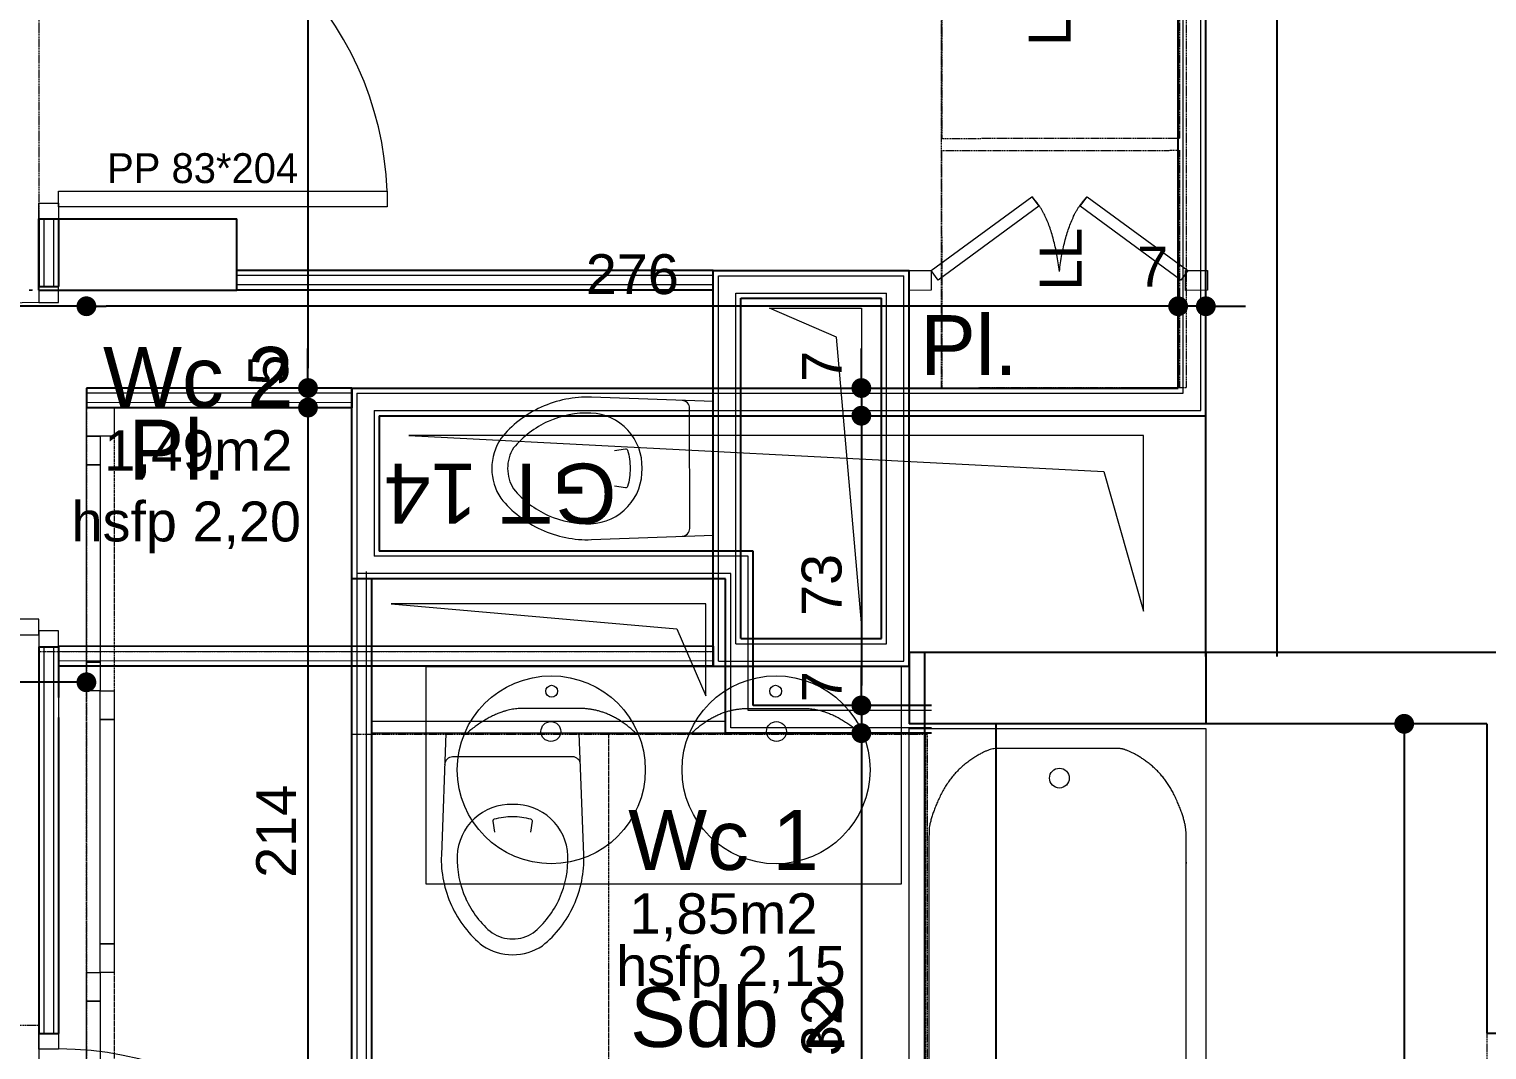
# Model space of a CAD drawing. Header units: centimetres. Extents: x 16433 to 114398, y -50094 to -12305.
# Drawn here: x 31547.6 to 31915.9, y -28886.5 to -28628.6 of the extents above; entities that cross this region are included whole.
import ezdxf

# ---------------------------------------------------------------- set-up
doc = ezdxf.new("R2010")
doc.units = ezdxf.units.CM
doc.header["$LTSCALE"] = 0.5
doc.linetypes.add('Style de ligne -1', pattern=[0.41664, 0.20828, -0.20836])
doc.linetypes.add('Style de ligne -5', pattern=[0.20828, 0.069425, -0.138855])
doc.layers.get('0').update_dxf_attribs({"linetype": 'CONTINUOUS'})
doc.layers.get('DEFPOINTS').update_dxf_attribs({"linetype": 'CONTINUOUS'})
doc.layers.add('3-BAT C-Niveau -2', color=7, linetype='CONTINUOUS')
doc.styles.add('Futura Book', font='')
doc.styles.add('Geneva', font='')
doc.styles.add('Helvetica', font='')
doc.styles.get('Futura Book').set_extended_font_data('Futura Book')
doc.styles.get('Geneva').set_extended_font_data('Geneva')
doc.styles.get('Helvetica').set_extended_font_data('Helvetica')
doc.dimstyles.new('IS', dxfattribs={"dimtxt": 10.08724, "dimasz": 5.007446, "dimexe": 2, "dimexo": 10, "dimgap": 3, "dimtad": 1, "dimdec": 1, "dimtxsty": 'Helvetica', "dimblk": 'DOT', "dimblk1": 'DOT', "dimblk2": 'DOT', "dimcen": 0, "dimdle": 10, "dimazin": 0, "dimtfac": 0.8, "dimtdec": 1, "dimtix": 1, "dimtmove": 0, "dimatfit": 0, "dimldrblk": 'VW_FILLEDARROW-1', "dimfxl": 10, "dimfxlon": 1, "dimfrac": 2, "dimtolj": 1, "dimarcsym": 0})

# ---------------------------------------------------------------- blocks, each defined once
blk = doc.blocks.new('Groupe-23-1')
at = {"color": 7, "linetype": 'Continuous', "lineweight": 18, "flags": 128}
blk.add_lwpolyline([(17109.66, -46035.22), (17131.99, -46153.12), (17077.95, -46163.36), (17055.62, -46045.45)], close=True, dxfattribs=at)
at = {"color": 7, "linetype": 'Continuous', "lineweight": 5}
for centre, major_axis in [((17089.86, -46071.14), (23.34, 4.42)), ((17099.34, -46069.23), (0.47, -2.46)), ((17109.38, -46067.54), (0.28, -1.47)), ((17100.42, -46126.93), (23.34, 4.42)), ((17109.95, -46125.24), (-0.47, 2.46)), ((17119.91, -46123.14), (-0.28, 1.47))]:
    blk.add_ellipse(centre, major_axis=major_axis, ratio=1, dxfattribs=at)
for points in [[(17102.84, -46090.53), (17107.83, -46083), (17106.43, -46075.33), (17105.03, -46067.66), (17103.72, -46061.03), (17102.41, -46054.41), (17094.85, -46048.34)], [(17105.42, -46104.13), (17112.81, -46109.32), (17114.31, -46116.97), (17115.81, -46124.62), (17117.02, -46131.27), (17118.23, -46137.91), (17113.41, -46146.32)]]:
    blk.add_open_spline(points, degree=2, knots=[0, 0, 0, 0.333333, 0.333333, 0.666667, 0.666667, 1, 1, 1], dxfattribs=at)
blk = doc.blocks.new('Baignoire 175x75')
at = {"color": 7, "linetype": 'Continuous', "lineweight": 18, "flags": 128}
blk.add_lwpolyline([(0, 0), (170, 0), (170, -75), (0, -75)], close=True, dxfattribs=at)
at = {"color": 7, "linetype": 'Continuous', "lineweight": 18}
blk.add_ellipse((12.5, -37), major_axis=(2.5, 0), ratio=1, dxfattribs=at)
blk.add_open_spline([(140.1, -5), (146.77, -5), (152.55, -7.67), (158.33, -10.35), (161.66, -14.98), (165, -19.6), (165, -22.28), (165, -29.89), (165, -37.5), (165, -45.11), (165, -52.72), (165, -55.4), (161.66, -60.02), (158.33, -64.65), (152.55, -67.33), (146.77, -70), (143.44, -70), (114.22, -70), (85, -70), (55.78, -70), (26.56, -70), (23.23, -70), (17.45, -67.33), (11.67, -64.65), (8.34, -60.02), (5, -55.4), (5, -52.72), (5, -45.11), (5, -37.5), (5, -29.89), (5, -22.28), (5, -19.6), (8.34, -14.98), (11.67, -10.35), (17.45, -7.67), (23.23, -5), (26.56, -5), (83.33, -5), (140.1, -5)], degree=2, knots=[0, 0, 0, 0.017264, 0.017264, 0.034528, 0.034528, 0.051791, 0.051791, 0.100954, 0.100954, 0.150116, 0.150116, 0.16738, 0.16738, 0.184644, 0.184644, 0.201908, 0.201908, 0.353112, 0.353112, 0.504316, 0.504316, 0.52158, 0.52158, 0.538843, 0.538843, 0.556107, 0.556107, 0.60527, 0.60527, 0.654432, 0.654432, 0.671696, 0.671696, 0.68896, 0.68896, 0.706224, 0.706224, 1, 1, 1], dxfattribs=at)
blk = doc.blocks.new('PORTE 83_204')
at = {"color": 7, "linetype": 'Continuous', "lineweight": 13, "flags": 128}
for points in [[(38.5, 2.5), (38.5, 85.5), (42.5, 85.5), (42.5, 2.5)], [(-45.5, 2.5), (-41.5, 2.5), (-41.5, -2.5), (-45.5, -2.5)], [(41.5, 2.5), (45.5, 2.5), (45.5, -2.5), (41.5, -2.5)]]:
    blk.add_lwpolyline(points, close=True, dxfattribs=at)
at = {"color": 7, "linetype": 'Continuous', "lineweight": 5}
blk.add_arc((41.5, 2.5), 83.05, 92.0697, 180, dxfattribs=at)
at = {"color": 7, "insert": (28.91, 14.76), "char_height": 7.55165, "width": 66.7422, "attachment_point": 1, "rotation": 90, "line_spacing_factor": 0.962448, "style": 'Futura Book'}
blk.add_mtext('\\pt10.172,20.344,30.516,40.688,50.86,61.032,71.205,81.407,91.526,101.72,111.92,122.03,132.23,142.42,152.62,162.74,172.93,183.13,193.25,203.44,213.64,223.76;PP 83*204', dxfattribs=at)
blk = doc.blocks.new('Groupe-18-1')
at = {"color": 7, "linetype": 'Continuous', "lineweight": 5, "flags": 128}
for points in [[(17230.63, -46136.5), (17231.66, -46141.95), (17226.75, -46142.88), (17225.71, -46137.43)], [(17231.66, -46141.95), (17254.72, -46163.48), (17252.69, -46165.65), (17229.63, -46144.12)], [(17241.04, -46204.4), (17254.64, -46175.93), (17257.32, -46177.21), (17243.73, -46205.68)], [(17243.63, -46205.15), (17244.66, -46210.59), (17239.75, -46211.53), (17238.71, -46206.08)]]:
    blk.add_lwpolyline(points, close=True, dxfattribs=at)
at = {"color": 7, "linetype": 'Continuous', "lineweight": 5}
for points in [[(17237.49, -46173.85), (17250.6, -46169.64), (17254.72, -46163.48)], [(17237.49, -46173.85), (17251.24, -46172.99), (17257.32, -46177.21)]]:
    blk.add_open_spline(points, degree=2, dxfattribs=at)
blk = doc.blocks.new('hsfp 2.20')
at = {"color": 7, "insert": (0, -0.78), "char_height": 10.0872, "attachment_point": 2, "line_spacing_factor": 0.834288, "style": 'Helvetica'}
blk.add_mtext('\\pt41.872;hsfp 2,20', dxfattribs=at)
blk = doc.blocks.new('Groupe-24-1')
at = {"color": 7, "linetype": 'Continuous', "lineweight": 25}
for p, q in [((17184.85, -45921.35), (17202.54, -45918)), ((17202.54, -45918), (17185.73, -45921.18)), ((17202.54, -45918), (17203.47, -45922.91)), ((17202.54, -45918), (17211.84, -45967.13)), ((17202.54, -45918), (17211.84, -45967.13)), ((17184.85, -45921.35), (17194.15, -45970.48)), ((17184.85, -45921.35), (17194.15, -45970.48)), ((17185.73, -45921.18), (17186.66, -45926.09)), ((17203.47, -45922.91), (17186.66, -45926.09)), ((17096.32, -45938.11), (17000.33, -45956.29)), ((17096.32, -45938.11), (17097.25, -45943.02)), ((17097.25, -45943.02), (17084.6, -45945.42)), ((17128.13, -46105.53), (17097.29, -45943.02)), ((17079.69, -45946.35), (17001.26, -45961.2)), ((17123.22, -46106.47), (17092.38, -45943.95)), ((17000.33, -45956.29), (17001.26, -45961.2)), ((17194.15, -45970.48), (17211.84, -45967.13)), ((17221.47, -46087.86), (17199.06, -45969.55)), ((17216.56, -46088.79), (17194.15, -45970.48)), ((17123.16, -46106.48), (17221.41, -46087.87)), ((17221.41, -46087.87), (17230.62, -46136.5)), ((17131.34, -46112.05), (17215.83, -46096.05)), ((17215.83, -46096.05), (17222.44, -46130.93)), ((17128.13, -46105.53), (17123.22, -46106.47)), ((17123.16, -46106.48), (17132.37, -46155.11)), ((17131.34, -46112.05), (17137.94, -46146.93)), ((17137.94, -46146.93), (17222.44, -46130.93)), ((17132.37, -46155.11), (17230.62, -46136.5)), ((17135.77, -46154.44), (17118.08, -46157.79)), ((17149.72, -46228.13), (17135.77, -46154.44)), ((17149.72, -46228.13), (17135.77, -46154.44)), ((17132.04, -46231.48), (17118.08, -46157.79)), ((17132.04, -46231.48), (17118.08, -46157.79)), ((17149.72, -46228.13), (17132.04, -46231.48))]:
    blk.add_line(p, q, dxfattribs=at)
at = {"color": 7, "linetype": 'Continuous', "lineweight": 5}
for p, q in [((17202.78, -45919.27), (17185.97, -45922.46)), ((17202.78, -45919.27), (17185.97, -45922.46)), ((17203.22, -45921.63), (17186.42, -45924.81)), ((17203.22, -45921.63), (17186.42, -45924.81)), ((17203.47, -45922.91), (17186.66, -45926.09)), ((17096.56, -45939.39), (17000.57, -45957.57)), ((17096.56, -45939.39), (17000.57, -45957.57)), ((17097.01, -45941.75), (17001.02, -45959.93)), ((17097.01, -45941.75), (17001.02, -45959.93)), ((17097.25, -45943.02), (17001.26, -45961.2)), ((17124.49, -46106.22), (17093.65, -45943.71)), ((17124.49, -46106.22), (17093.65, -45943.71)), ((17126.85, -46105.78), (17096.01, -45943.26)), ((17126.85, -46105.78), (17096.01, -45943.26)), ((17123.22, -46106.47), (17092.38, -45943.95)), ((17216.56, -46088.79), (17194.15, -45970.48)), ((17217.84, -46088.55), (17195.43, -45970.23)), ((17217.84, -46088.55), (17195.43, -45970.23)), ((17220.19, -46088.1), (17197.79, -45969.79)), ((17220.19, -46088.1), (17197.79, -45969.79)), ((17123.16, -46106.48), (17221.41, -46087.87)), ((17124.68, -46107.51), (17220.37, -46089.39)), ((17124.68, -46107.51), (17220.37, -46089.39)), ((17220.37, -46089.39), (17229.1, -46135.47)), ((17220.37, -46089.39), (17229.1, -46135.47)), ((17221.41, -46087.87), (17230.62, -46136.5)), ((17129.82, -46111.02), (17216.87, -46094.53)), ((17129.82, -46111.02), (17216.87, -46094.53)), ((17216.87, -46094.53), (17223.96, -46131.96)), ((17216.87, -46094.53), (17223.96, -46131.96)), ((17124.68, -46107.51), (17133.4, -46153.59)), ((17124.68, -46107.51), (17133.4, -46153.59)), ((17129.82, -46111.02), (17136.91, -46148.45)), ((17129.82, -46111.02), (17136.91, -46148.45)), ((17131.34, -46112.05), (17137.94, -46146.93)), ((17137.94, -46146.93), (17222.44, -46130.93)), ((17136.91, -46148.45), (17223.96, -46131.96)), ((17136.91, -46148.45), (17223.96, -46131.96)), ((17133.4, -46153.59), (17229.1, -46135.47)), ((17133.4, -46153.59), (17229.1, -46135.47))]:
    blk.add_line(p, q, dxfattribs=at)
at = {"color": 251, "linetype": 'Style de ligne -1', "lineweight": 5, "true_color": 0x616161, "flags": 128}
for points in [[(17184.85, -45921.35), (17216.56, -46088.79), (17126.79, -46105.79), (17095.08, -45938.35), (16908.95, -45973.59), (16890.3, -45875.12), (17086.71, -45837.93), (17086.71, -45837.94), (17294.47, -45798.81), (17313.07, -45897.04)], [(17184.4, -45919), (17184.56, -45919.83), (17184.4, -45919)]]:
    blk.add_lwpolyline(points, close=True, dxfattribs=at)
at = {"color": 7, "linetype": 'Style de ligne -1', "lineweight": 13, "flags": 128}
blk.add_lwpolyline([(16983.79, -45857.64), (17002.4, -45955.9), (16908.95, -45973.59), (16890.34, -45875.34)], close=True, dxfattribs=at)
at = {"color": 7, "linetype": 'Continuous', "lineweight": 18, "flags": 128}
for points in [[(17155.76, -46100.36), (17188.88, -46094.07), (17184.25, -46063.57, 0.116334), (17179.4, -46051.58, 0.116144), (17169.72, -46043.03, 0.147727), (17161.87, -46042.2, 0.147725), (17154.9, -46045.84), (17154.89, -46045.84, 0.11673), (17149.01, -46057.35, 0.115952), (17148.88, -46070.28)], [(17168.95, -46079.49), (17168.97, -46079.49, 0.197992), (17177.79, -46074.17, 0.198081), (17180.28, -46064.17, 0.114919), (17176.18, -46053.98), (17176.18, -46053.97, 0.115526), (17167.99, -46046.64, 0.142778), (17162.62, -46046.13, 0.142778), (17157.81, -46048.58, 0.114832), (17152.88, -46058.38), (17152.88, -46058.4, 0.115368), (17152.81, -46069.39, 0.198081), (17158.8, -46077.78, 0.198023), (17168.95, -46079.49)]]:
    blk.add_lwpolyline(points, format="xyb", close=True, dxfattribs=at)
for points in [[(17172.07, -46071.79), (17173.02, -46074.44, -0.192032), (17173.01, -46074.8), (17173.01, -46074.8), (17173.01, -46074.8, -0.187463), (17172.77, -46075.06, -0.069687), (17168.4, -46076.54), (17168.39, -46076.54, -0.069688), (17163.78, -46076.77, -0.17618), (17163.47, -46076.62), (17163.46, -46076.62, -0.18073), (17163.33, -46076.29), (17163.33, -46076.28), (17163.23, -46073.46)], [(17153.99, -46092.62), (17153.99, -46092.63, 0.193855), (17154.84, -46093.85), (17154.86, -46093.86, 0.192143), (17156.31, -46094.15), (17186.08, -46088.5), (17186.09, -46088.49, 0.194357), (17187.34, -46087.69, 0.193855), (17187.69, -46086.23), (17187.69, -46086.23)]]:
    blk.add_lwpolyline(points, format="xyb", dxfattribs=at)
at = {"color": 7, "linetype": 'Continuous', "lineweight": 13, "flags": 128}
blk.add_lwpolyline([(17214.72, -46103.59), (17219.05, -46126.45), (17140.94, -46141.25), (17210.7, -46121.58)], close=True, dxfattribs=at)
at = {"color": 7, "xscale": -1, "rotation": 10.72359474388856}
blk.add_blockref('PORTE 83_204', (17141.49, -45932.1), dxfattribs=at)
at = {"color": 7}
for name, p, rotation in [('PORTE 83_204', (17247.71, -45911.99), 190.7235947438886), ('hsfp 2.20', (17140.07, -45967.76), 280.7235947438887), ('PORTE 83_204', (16956.09, -45967.21), 190.7235947438886), ('Baignoire 175x75', (17130.85, -46231.71), 190.7235947438775)]:
    blk.add_blockref(name, p, dxfattribs=dict(at, rotation=rotation))
for name in ['Groupe-23-1', 'Groupe-18-1']:
    blk.add_blockref(name, (0, 0), dxfattribs=at)
at = {"color": 7, "char_height": 15.1309, "attachment_point": 2, "rotation": 280.7236, "line_spacing_factor": 0.834288, "style": 'Helvetica'}
for s, insert in [('\\pt38.084;Wc 2\\P{\\H0.6752x;1,49m2}\\P', (17178.24, -45963.62)), ('\\pt38.084;Sdb 2\\P{\\H0.6752x;5,27m2}\\P', (17044.76, -46128.03))]:
    blk.add_mtext(s, dxfattribs=dict(at, insert=insert))
at = {"color": 7, "insert": (17222.36, -46153.43), "char_height": 15.1309, "width": 24.7013, "attachment_point": 2, "rotation": 280.7236, "line_spacing_factor": 0.834288, "style": 'Helvetica'}
blk.add_mtext('\\pt38.084,75.851;Pl.\\P', dxfattribs=at)
blk = doc.blocks.new('Groupe-54-1')
at = {"color": 7, "linetype": 'Style de ligne -5', "lineweight": 5, "flags": 128}
blk.add_lwpolyline([(16947.51, -45978.54), (17157.93, -45938.69), (17159.23, -45945.57), (16948.81, -45985.42)], close=True, dxfattribs=at)
at = {"color": 7, "linetype": 'Continuous', "lineweight": 18, "flags": 128}
for points in [[(17143.71, -45941.39), (17150.82, -45940.04), (17151.47, -45943.48), (17144.36, -45944.82)], [(17150.82, -45940.04), (17157.93, -45938.69), (17159.23, -45945.57), (17152.12, -45946.92)], [(17094.71, -45950.67), (17143.71, -45941.39), (17144.36, -45944.82), (17095.36, -45954.1)], [(17087.6, -45952.01), (17094.71, -45950.67), (17095.36, -45954.1), (17088.26, -45955.45)], [(17025.41, -45967.35), (17081.15, -45956.8), (17081.8, -45960.24), (17026.06, -45970.79)], [(17081.15, -45956.8), (17088.26, -45955.45), (17088.91, -45958.89), (17081.8, -45960.24)], [(17010.54, -45966.61), (17017.65, -45965.26), (17018.3, -45968.7), (17011.19, -45970.04)], [(16961.73, -45975.85), (17010.54, -45966.61), (17011.19, -45970.04), (16962.38, -45979.29)], [(17018.3, -45968.7), (17025.41, -45967.35), (17026.06, -45970.79), (17018.95, -45972.14)], [(16954.62, -45977.2), (16961.73, -45975.85), (16962.38, -45979.29), (16955.27, -45980.64)], [(16947.51, -45978.54), (16954.62, -45977.2), (16955.92, -45984.07), (16948.81, -45985.42)]]:
    blk.add_lwpolyline(points, close=True, dxfattribs=at)
blk = doc.blocks.new('Groupe-57-1')
at = {"color": 7, "linetype": 'Continuous', "lineweight": 25}
for p, q in [((17175.25, -46003.61), (17127.9, -46012.58)), ((17175.25, -46003.61), (17202.51, -46147.55)), ((17134.77, -46011.28), (16955.07, -46045.33)), ((17145.48, -46105.43), (17127.9, -46012.58)), ((17169.68, -46011.8), (17136.08, -46018.16)), ((17169.68, -46011.8), (17195.63, -46148.86)), ((17128.83, -46017.5), (16960.91, -46049.31)), ((17153.66, -46111.01), (17136.08, -46018.16)), ((17107.16, -46112.69), (17145.48, -46105.43)), ((17116.83, -46163.78), (17107.16, -46112.69)), ((17115.34, -46118.26), (17153.66, -46111.01)), ((17123.71, -46162.48), (17115.34, -46118.26))]:
    blk.add_line(p, q, dxfattribs=at)
at = {"color": 7, "linetype": 'Continuous', "lineweight": 5}
for p, q in [((17174.22, -46005.13), (17129.41, -46013.62)), ((17174.22, -46005.13), (17129.41, -46013.62)), ((17175.25, -46003.61), (17159.34, -46006.63)), ((17174.22, -46005.13), (17201.23, -46147.8)), ((17174.22, -46005.13), (17201.23, -46147.8)), ((17202.51, -46147.55), (17175.25, -46003.61)), ((17175.25, -46003.61), (17202.51, -46147.55)), ((17133.23, -46012.9), (16956.59, -46046.36)), ((17133.23, -46012.9), (16956.59, -46046.36)), ((17145.48, -46105.43), (17127.9, -46012.58)), ((17147, -46106.47), (17129.41, -46013.62)), ((17147, -46106.47), (17129.41, -46013.62)), ((17170.71, -46010.28), (17134.56, -46017.12)), ((17170.71, -46010.28), (17134.56, -46017.12)), ((17169.68, -46011.8), (17136.08, -46018.16)), ((17169.68, -46011.8), (17160.65, -46013.51)), ((17195.63, -46148.86), (17169.68, -46011.8)), ((17170.71, -46010.28), (17196.91, -46148.61)), ((17170.71, -46010.28), (17196.91, -46148.61)), ((17130.37, -46015.88), (16959.39, -46048.27)), ((17130.37, -46015.88), (16959.39, -46048.27)), ((17128.83, -46017.5), (16960.91, -46049.31)), ((17152.14, -46109.97), (17134.56, -46017.12)), ((17152.14, -46109.97), (17134.56, -46017.12)), ((17107.16, -46112.69), (17145.48, -46105.43)), ((17108.68, -46113.72), (17147, -46106.47)), ((17108.68, -46113.72), (17147, -46106.47)), ((17116.83, -46163.78), (17107.16, -46112.69)), ((17113.82, -46117.23), (17152.14, -46109.97)), ((17113.82, -46117.23), (17152.14, -46109.97)), ((17118.11, -46163.54), (17108.68, -46113.72)), ((17118.11, -46163.54), (17108.68, -46113.72)), ((17122.44, -46162.72), (17113.82, -46117.23)), ((17122.44, -46162.72), (17113.82, -46117.23))]:
    blk.add_line(p, q, dxfattribs=at)
at = {"color": 7, "linetype": 'Continuous', "lineweight": 13}
blk.add_line((17110.11, -46112.13), (17115.02, -46111.2), dxfattribs=at)
at = {"color": 7, "linetype": 'Continuous', "lineweight": 13, "flags": 128}
for points in [[(17090.51, -46024.75), (17093.45, -46024.2), (17110.11, -46112.13), (17107.16, -46112.69)], [(17115.49, -46106.02), (17138.36, -46101.69), (17123.57, -46023.58), (17130.76, -46095.7)]]:
    blk.add_lwpolyline(points, close=True, dxfattribs=at)
at = {"color": 7, "linetype": 'Continuous', "lineweight": 18, "flags": 128}
for points in [[(17100.28, -46076.35), (17093.99, -46043.23), (17063.49, -46047.86, 0.116334), (17051.51, -46052.71, 0.116144), (17042.95, -46062.39, 0.147727), (17042.12, -46070.24, 0.147725), (17045.76, -46077.21), (17045.77, -46077.22, 0.11673), (17057.27, -46083.09, 0.115952), (17070.21, -46083.23)], [(17079.42, -46063.16), (17079.41, -46063.14, 0.197992), (17074.09, -46054.32, 0.198081), (17064.09, -46051.82, 0.114919), (17053.9, -46055.93), (17053.89, -46055.93, 0.115526), (17046.57, -46064.12, 0.142778), (17046.05, -46069.49, 0.142778), (17048.5, -46074.3, 0.114832), (17058.3, -46079.23), (17058.32, -46079.23, 0.115368), (17069.31, -46079.3, 0.198081), (17077.7, -46073.31, 0.198023), (17079.42, -46063.16)]]:
    blk.add_lwpolyline(points, format="xyb", close=True, dxfattribs=at)
for points in [[(17092.55, -46078.12), (17092.55, -46078.12, 0.193855), (17093.78, -46077.27), (17093.79, -46077.25, 0.192143), (17094.07, -46075.8), (17088.42, -46046.03), (17088.42, -46046.02, 0.194357), (17087.61, -46044.77, 0.193855), (17086.15, -46044.42), (17086.15, -46044.42)], [(17071.71, -46060.04), (17074.37, -46059.09, -0.192032), (17074.72, -46059.1), (17074.73, -46059.1), (17074.73, -46059.1, -0.187463), (17074.98, -46059.34, -0.069687), (17076.47, -46063.71), (17076.47, -46063.72, -0.069688), (17076.69, -46068.32, -0.17618), (17076.54, -46068.64), (17076.54, -46068.65, -0.18073), (17076.21, -46068.78), (17076.21, -46068.78), (17073.39, -46068.88)]]:
    blk.add_lwpolyline(points, format="xyb", dxfattribs=at)
at = {"color": 7, "linetype": 'Style de ligne -5', "lineweight": 13, "flags": 128}
blk.add_lwpolyline([(17101.67, -46083.7), (17116.56, -46162.3), (16988.83, -46186.49), (16973.94, -46107.89)], close=True, dxfattribs=at)
blk = doc.blocks.new('Groupe-61-1')
at = {"color": 7, "linetype": 'Style de ligne -1', "lineweight": 13, "flags": 128}
for points in [[(17335.08, -46186.21), (17276.15, -46197.45), (17264.91, -46138.51), (17323.85, -46127.28)], [(17273.18, -46197.94), (17214.25, -46209.17), (17203.01, -46150.23), (17261.95, -46139)]]:
    blk.add_lwpolyline(points, close=True, dxfattribs=at)
at = {"color": 7, "char_height": 10.657, "attachment_point": 2, "rotation": 10.7663, "line_spacing_factor": 1.060906, "style": 'Geneva'}
for s, insert in [('\\pt19.097;LV', (17300.55, -46153.98)), ('\\pt19.097;LL', (17239.58, -46168.35))]:
    blk.add_mtext(s, dxfattribs=dict(at, insert=insert))
blk = doc.blocks.new('hsfp 2.15')
at = {"color": 7, "insert": (0, -0.78), "char_height": 10.0872, "attachment_point": 2, "line_spacing_factor": 0.834288, "style": 'Helvetica'}
blk.add_mtext('\\pt41.872;hsfp 2,15', dxfattribs=at)
blk = doc.blocks.new('Groupe-65-1')
at = {"color": 7, "linetype": 'Continuous', "lineweight": 25}
for p, q in [((17162.78, -45937.78), (17157.87, -45938.71)), ((17170.35, -46004.58), (17157.87, -45938.71)), ((17175.26, -46003.65), (17162.78, -45937.78)), ((17175.26, -46003.65), (17170.35, -46004.58)), ((17175.25, -46003.61), (17214.11, -46208.81)), ((17169.68, -46011.8), (17208.54, -46216.99))]:
    blk.add_line(p, q, dxfattribs=at)
at = {"color": 7, "linetype": 'Continuous', "lineweight": 5}
for p, q in [((17170.35, -46004.58), (17157.87, -45938.71)), ((17171.62, -46004.34), (17159.15, -45938.46)), ((17171.62, -46004.34), (17159.15, -45938.46)), ((17173.98, -46003.89), (17161.51, -45938.02)), ((17173.98, -46003.89), (17161.51, -45938.02)), ((17174.22, -46005.13), (17213.08, -46210.33)), ((17174.22, -46005.13), (17213.08, -46210.33)), ((17175.25, -46003.61), (17214.11, -46208.81)), ((17170.71, -46010.28), (17209.57, -46215.48)), ((17170.71, -46010.28), (17209.57, -46215.48))]:
    blk.add_line(p, q, dxfattribs=at)
at = {"color": 251, "linetype": 'Style de ligne -1', "lineweight": 5, "true_color": 0x616161, "flags": 128}
for points in [[(16787.9, -45962.26), (16625.75, -45992.97), (16641.04, -46073.53), (16587.03, -46083.91), (16619.76, -46256.91), (17116.29, -46162.88), (17089.22, -46019.91), (17170.4, -46004.53), (17157.93, -45938.7), (16801.36, -46006.22), (16810.64, -46055.45), (16805.78, -46056.36)], [(17202.99, -46150.08), (17581.94, -46078.32), (17593.43, -46139.01), (17214.49, -46210.78)]]:
    blk.add_lwpolyline(points, close=True, dxfattribs=at)
at = {"color": 7, "linetype": 'Continuous', "lineweight": 13, "flags": 128}
blk.add_lwpolyline([(17157.12, -46210.73), (17200.7, -46202.47), (17166.15, -46020.05), (17189.87, -46194.28)], close=True, dxfattribs=at)
at = {"color": 7}
for name in ['Groupe-54-1', 'Groupe-57-1', 'Groupe-61-1']:
    blk.add_blockref(name, (0, 0), dxfattribs=at)
at = {"color": 7, "rotation": 280.7235947438887}
blk.add_blockref('hsfp 2.15', (17055.29, -46123.89), dxfattribs=at)
at = {"color": 7, "insert": (17156.88, -45949.7), "char_height": 15.131, "attachment_point": 1, "rotation": 280.7236, "line_spacing_factor": 0.834288, "style": 'Helvetica'}
blk.add_mtext('Pl.', dxfattribs=at)
at = {"color": 7, "insert": (17087.96, -46115.77), "char_height": 15.1309, "width": 60.1309, "attachment_point": 2, "rotation": 280.7236, "line_spacing_factor": 0.834288, "style": 'Helvetica'}
blk.add_mtext('\\pt38.084,76.078;Wc 1\\P{\\H0.6752x;1,85m2}', dxfattribs=at)
blk = doc.blocks.new('_DOT')
at = {"color": 0, "linetype": 'ByBlock', "lineweight": -2}
blk.add_line((-0.5, 0), (-1, 0), dxfattribs=at)
at = {"color": 0, "linetype": 'ByBlock', "const_width": 0.5}
blk.add_lwpolyline([(-0.25, 0, 1), (0.25, 0, 1)], format="xyb", close=True, dxfattribs=at)
blk = doc.blocks.new('*D2441')
at = {"layer": '3-BAT C-Niveau -2', "color": 0, "linetype": 'Continuous', "lineweight": -2, "transparency": 16777216}
blk.add_line((31895.04, -28809.16), (31895.04, -30245.77), dxfattribs=at)
at = {"layer": 'DEFPOINTS', "color": 0, "linetype": 'Continuous', "transparency": 16777216}
for p in [(31865.22, -28804.15), (31895.04, -30250.78), (31915.94, -30250.78)]:
    blk.add_point(p, dxfattribs=at)
at = {"layer": '3-BAT C-Niveau -2', "color": 0, "linetype": 'Continuous', "lineweight": -2, "transparency": 16777216, "xscale": 5.007446289062499, "yscale": 5.007446289062499, "zscale": 5.007446289062499}
for p, rotation in [((31895.04, -28804.15), 90), ((31895.04, -30250.78), 270)]:
    blk.add_blockref('_DOT', p, dxfattribs=dict(at, rotation=rotation))
at = {"layer": '3-BAT C-Niveau -2', "color": 0, "linetype": 'Continuous', "lineweight": 5, "transparency": 16777216, "insert": (31885.05, -29657.74), "char_height": 10.087, "attachment_point": 5, "rotation": 90, "style": 'Helvetica'}
blk.add_mtext('\\A1;1447', dxfattribs=at)
blk = doc.blocks.new('VW_FILLEDARROW-1')
at = {"color": 0, "linetype": 'Continuous', "lineweight": 5, "flags": 128}
blk.add_lwpolyline([(-1.997, 0.535), (0, 0), (-1.997, -0.535)], close=True, dxfattribs=at)
blk = doc.blocks.new('*D2496')
at = {"layer": '3-BAT C-Niveau -2', "color": 0, "linetype": 'Continuous', "lineweight": -2, "transparency": 16777216}
blk.add_line((31624.04, -28914.14), (31574.07, -28914.14), dxfattribs=at)
at = {"layer": 'DEFPOINTS', "color": 0, "linetype": 'Continuous', "transparency": 16777216}
for p in [(31629.04, -28880.94), (31569.07, -28892.14), (31569.07, -28914.14)]:
    blk.add_point(p, dxfattribs=at)
at = {"layer": '3-BAT C-Niveau -2', "color": 0, "linetype": 'Continuous', "lineweight": -2, "transparency": 16777216, "xscale": 5.007446289062499, "yscale": 5.007446289062499, "zscale": 5.007446289062499, "rotation": 180}
blk.add_blockref('_DOT', (31569.07, -28914.14), dxfattribs=at)
at = {"layer": '3-BAT C-Niveau -2', "color": 0, "linetype": 'Continuous', "lineweight": -2, "transparency": 16777216, "xscale": 5.007446289062499, "yscale": 5.007446289062499, "zscale": 5.007446289062499}
blk.add_blockref('_DOT', (31629.04, -28914.14), dxfattribs=at)
at = {"layer": '3-BAT C-Niveau -2', "color": 0, "linetype": 'Continuous', "lineweight": 5, "transparency": 16777216, "insert": (31599.06, -28906.1), "char_height": 10.087, "attachment_point": 5, "style": 'Helvetica'}
blk.add_mtext('\\A1;60', dxfattribs=at)
blk = doc.blocks.new('*D2497')
at = {"layer": '3-BAT C-Niveau -2', "color": 0, "linetype": 'Continuous', "lineweight": -2, "transparency": 16777216}
for p, q in [((31624.04, -28914.14), (31619.03, -28914.14)), ((31634.04, -28914.14), (31629.04, -28914.14)), ((31639.05, -28914.14), (31644.06, -28914.14))]:
    blk.add_line(p, q, dxfattribs=at)
at = {"layer": 'DEFPOINTS', "color": 0, "linetype": 'Continuous', "transparency": 16777216}
for p in [(31629.04, -28880.94), (31634.04, -28880.94), (31629.04, -28914.14)]:
    blk.add_point(p, dxfattribs=at)
at = {"layer": '3-BAT C-Niveau -2', "color": 0, "linetype": 'Continuous', "lineweight": -2, "transparency": 16777216, "xscale": 5.007446289062499, "yscale": 5.007446289062499, "zscale": 5.007446289062499}
blk.add_blockref('_DOT', (31629.04, -28914.14), dxfattribs=at)
at = {"layer": '3-BAT C-Niveau -2', "color": 0, "linetype": 'Continuous', "lineweight": -2, "transparency": 16777216, "xscale": 5.007446289062499, "yscale": 5.007446289062499, "zscale": 5.007446289062499, "rotation": 180}
blk.add_blockref('_DOT', (31634.04, -28914.14), dxfattribs=at)
at = {"layer": '3-BAT C-Niveau -2', "color": 0, "linetype": 'Continuous', "lineweight": 5, "transparency": 16777216, "insert": (31637.97, -28904.16), "char_height": 10.087, "attachment_point": 5, "style": 'Helvetica'}
blk.add_mtext('\\A1;5', dxfattribs=at)
blk = doc.blocks.new('*D2498')
at = {"layer": '3-BAT C-Niveau -2', "color": 0, "linetype": 'Continuous', "lineweight": -2, "transparency": 16777216}
blk.add_line((31768.92, -28914.14), (31639.05, -28914.14), dxfattribs=at)
at = {"layer": 'DEFPOINTS', "color": 0, "linetype": 'Continuous', "transparency": 16777216}
for p in [(31634.04, -28880.94), (31773.92, -28886.14), (31634.04, -28914.14)]:
    blk.add_point(p, dxfattribs=at)
at = {"layer": '3-BAT C-Niveau -2', "color": 0, "linetype": 'Continuous', "lineweight": -2, "transparency": 16777216, "xscale": 5.007446289062499, "yscale": 5.007446289062499, "zscale": 5.007446289062499, "rotation": 180}
blk.add_blockref('_DOT', (31634.04, -28914.14), dxfattribs=at)
at = {"layer": '3-BAT C-Niveau -2', "color": 0, "linetype": 'Continuous', "lineweight": -2, "transparency": 16777216, "xscale": 5.007446289062499, "yscale": 5.007446289062499, "zscale": 5.007446289062499}
blk.add_blockref('_DOT', (31773.92, -28914.14), dxfattribs=at)
at = {"layer": '3-BAT C-Niveau -2', "color": 0, "linetype": 'Continuous', "lineweight": 5, "transparency": 16777216, "insert": (31698.48, -28904.16), "char_height": 10.087, "attachment_point": 5, "style": 'Helvetica'}
blk.add_mtext('\\A1;140', dxfattribs=at)
blk = doc.blocks.new('*D2499')
at = {"layer": '3-BAT C-Niveau -2', "color": 0, "linetype": 'Continuous', "lineweight": -2, "transparency": 16777216}
blk.add_line((31757.88, -28811.5), (31757.88, -28933.39), dxfattribs=at)
at = {"layer": 'DEFPOINTS', "color": 0, "linetype": 'Continuous', "transparency": 16777216}
for p in [(31769.08, -28806.5), (31757.88, -28938.4), (31771.38, -28938.4)]:
    blk.add_point(p, dxfattribs=at)
at = {"layer": '3-BAT C-Niveau -2', "color": 0, "linetype": 'Continuous', "lineweight": -2, "transparency": 16777216, "xscale": 5.007446289062499, "yscale": 5.007446289062499, "zscale": 5.007446289062499}
for p, rotation in [((31757.88, -28806.5), 90), ((31757.88, -28938.4), 270)]:
    blk.add_blockref('_DOT', p, dxfattribs=dict(at, rotation=rotation))
at = {"layer": '3-BAT C-Niveau -2', "color": 0, "linetype": 'Continuous', "lineweight": 5, "transparency": 16777216, "insert": (31747.9, -28884.22), "char_height": 10.087, "attachment_point": 5, "rotation": 90, "style": 'Helvetica'}
blk.add_mtext('\\A1;132', dxfattribs=at)
blk = doc.blocks.new('*D2500')
at = {"layer": '3-BAT C-Niveau -2', "color": 0, "linetype": 'Continuous', "lineweight": -2, "transparency": 16777216}
for p, q in [((31757.88, -28794.49), (31757.88, -28789.48)), ((31757.88, -28799.5), (31757.88, -28806.5)), ((31757.88, -28811.5), (31757.88, -28816.51))]:
    blk.add_line(p, q, dxfattribs=at)
at = {"layer": 'DEFPOINTS', "color": 0, "linetype": 'Continuous', "transparency": 16777216}
for p in [(31769.54, -28799.5), (31757.88, -28806.5), (31769.08, -28806.5)]:
    blk.add_point(p, dxfattribs=at)
at = {"layer": '3-BAT C-Niveau -2', "color": 0, "linetype": 'Continuous', "lineweight": -2, "transparency": 16777216, "xscale": 5.007446289062499, "yscale": 5.007446289062499, "zscale": 5.007446289062499}
for p, rotation in [((31757.88, -28799.5), 270), ((31757.88, -28806.5), 90)]:
    blk.add_blockref('_DOT', p, dxfattribs=dict(at, rotation=rotation))
at = {"layer": '3-BAT C-Niveau -2', "color": 0, "linetype": 'Continuous', "lineweight": 5, "transparency": 16777216, "insert": (31747.9, -28794.73), "char_height": 10.087, "attachment_point": 5, "rotation": 90, "style": 'Helvetica'}
blk.add_mtext('\\A1;7', dxfattribs=at)
blk = doc.blocks.new('*D2501')
at = {"layer": '3-BAT C-Niveau -2', "color": 0, "linetype": 'Continuous', "lineweight": -2, "transparency": 16777216}
blk.add_line((31757.88, -28731.3), (31757.88, -28794.49), dxfattribs=at)
at = {"layer": 'DEFPOINTS', "color": 0, "linetype": 'Continuous', "transparency": 16777216}
for p in [(31768.04, -28726.3), (31757.88, -28799.5), (31769.54, -28799.5)]:
    blk.add_point(p, dxfattribs=at)
at = {"layer": '3-BAT C-Niveau -2', "color": 0, "linetype": 'Continuous', "lineweight": -2, "transparency": 16777216, "xscale": 5.007446289062499, "yscale": 5.007446289062499, "zscale": 5.007446289062499}
for p, rotation in [((31757.88, -28726.3), 90), ((31757.88, -28799.5), 270)]:
    blk.add_blockref('_DOT', p, dxfattribs=dict(at, rotation=rotation))
at = {"layer": '3-BAT C-Niveau -2', "color": 0, "linetype": 'Continuous', "lineweight": 5, "transparency": 16777216, "insert": (31747.9, -28769.07), "char_height": 10.087, "attachment_point": 5, "rotation": 90, "style": 'Helvetica'}
blk.add_mtext('\\A1;73', dxfattribs=at)
blk = doc.blocks.new('*D2502')
at = {"layer": '3-BAT C-Niveau -2', "color": 0, "linetype": 'Continuous', "lineweight": -2, "transparency": 16777216}
for p, q in [((31757.88, -28714.29), (31757.88, -28709.28)), ((31757.88, -28719.3), (31757.88, -28726.3)), ((31757.88, -28731.3), (31757.88, -28736.31))]:
    blk.add_line(p, q, dxfattribs=at)
at = {"layer": 'DEFPOINTS', "color": 0, "linetype": 'Continuous', "transparency": 16777216}
for p in [(31754.88, -28719.3), (31757.88, -28726.3), (31768.04, -28726.3)]:
    blk.add_point(p, dxfattribs=at)
at = {"layer": '3-BAT C-Niveau -2', "color": 0, "linetype": 'Continuous', "lineweight": -2, "transparency": 16777216, "xscale": 5.007446289062499, "yscale": 5.007446289062499, "zscale": 5.007446289062499}
for p, rotation in [((31757.88, -28719.3), 270), ((31757.88, -28726.3), 90)]:
    blk.add_blockref('_DOT', p, dxfattribs=dict(at, rotation=rotation))
at = {"layer": '3-BAT C-Niveau -2', "color": 0, "linetype": 'Continuous', "lineweight": 5, "transparency": 16777216, "insert": (31747.9, -28713.82), "char_height": 10.087, "attachment_point": 5, "rotation": 90, "style": 'Helvetica'}
blk.add_mtext('\\A1;7', dxfattribs=at)
blk = doc.blocks.new('*D2503')
at = {"layer": '3-BAT C-Niveau -2', "color": 0, "linetype": 'Continuous', "lineweight": -2, "transparency": 16777216}
blk.add_line((31557.06, -28698.64), (31117.58, -28698.64), dxfattribs=at)
at = {"layer": 'DEFPOINTS', "color": 0, "linetype": 'Continuous', "transparency": 16777216}
for p in [(31112.57, -28698.64), (31112.57, -28721.14), (31562.07, -28719.56)]:
    blk.add_point(p, dxfattribs=at)
at = {"layer": '3-BAT C-Niveau -2', "color": 0, "linetype": 'Continuous', "lineweight": -2, "transparency": 16777216, "xscale": 5.007446289062499, "yscale": 5.007446289062499, "zscale": 5.007446289062499, "rotation": 180}
blk.add_blockref('_DOT', (31112.57, -28698.64), dxfattribs=at)
at = {"layer": '3-BAT C-Niveau -2', "color": 0, "linetype": 'Continuous', "lineweight": -2, "transparency": 16777216, "xscale": 5.007446289062499, "yscale": 5.007446289062499, "zscale": 5.007446289062499}
blk.add_blockref('_DOT', (31562.07, -28698.64), dxfattribs=at)
at = {"layer": '3-BAT C-Niveau -2', "color": 0, "linetype": 'Continuous', "lineweight": 5, "transparency": 16777216, "insert": (31307.27, -28688.66), "char_height": 10.087, "attachment_point": 5, "style": 'Helvetica'}
blk.add_mtext('\\A1;449', dxfattribs=at)
blk = doc.blocks.new('*D2504')
at = {"layer": '3-BAT C-Niveau -2', "color": 0, "linetype": 'Continuous', "lineweight": -2, "transparency": 16777216}
blk.add_line((31832.92, -28698.64), (31567.08, -28698.64), dxfattribs=at)
at = {"layer": 'DEFPOINTS', "color": 0, "linetype": 'Continuous', "transparency": 16777216}
for p in [(31562.07, -28698.64), (31837.92, -28707.15), (31562.07, -28719.56)]:
    blk.add_point(p, dxfattribs=at)
at = {"layer": '3-BAT C-Niveau -2', "color": 0, "linetype": 'Continuous', "lineweight": -2, "transparency": 16777216, "xscale": 5.007446289062499, "yscale": 5.007446289062499, "zscale": 5.007446289062499, "rotation": 180}
blk.add_blockref('_DOT', (31562.07, -28698.64), dxfattribs=at)
at = {"layer": '3-BAT C-Niveau -2', "color": 0, "linetype": 'Continuous', "lineweight": -2, "transparency": 16777216, "xscale": 5.007446289062499, "yscale": 5.007446289062499, "zscale": 5.007446289062499}
blk.add_blockref('_DOT', (31837.92, -28698.64), dxfattribs=at)
at = {"layer": '3-BAT C-Niveau -2', "color": 0, "linetype": 'Continuous', "lineweight": 5, "transparency": 16777216, "insert": (31700, -28690.6), "char_height": 10.087, "attachment_point": 5, "style": 'Helvetica'}
blk.add_mtext('\\A1;276', dxfattribs=at)
blk = doc.blocks.new('*D2505')
at = {"layer": '3-BAT C-Niveau -2', "color": 0, "linetype": 'Continuous', "lineweight": -2, "transparency": 16777216}
for p, q in [((31832.92, -28698.64), (31827.91, -28698.64)), ((31844.92, -28698.64), (31837.92, -28698.64)), ((31849.93, -28698.64), (31854.94, -28698.64))]:
    blk.add_line(p, q, dxfattribs=at)
at = {"layer": 'DEFPOINTS', "color": 0, "linetype": 'Continuous', "transparency": 16777216}
for p in [(31844.92, -28687.15), (31837.92, -28698.64), (31837.92, -28707.15)]:
    blk.add_point(p, dxfattribs=at)
at = {"layer": '3-BAT C-Niveau -2', "color": 0, "linetype": 'Continuous', "lineweight": -2, "transparency": 16777216, "xscale": 5.007446289062499, "yscale": 5.007446289062499, "zscale": 5.007446289062499}
blk.add_blockref('_DOT', (31837.92, -28698.64), dxfattribs=at)
at = {"layer": '3-BAT C-Niveau -2', "color": 0, "linetype": 'Continuous', "lineweight": -2, "transparency": 16777216, "xscale": 5.007446289062499, "yscale": 5.007446289062499, "zscale": 5.007446289062499, "rotation": 180}
blk.add_blockref('_DOT', (31844.92, -28698.64), dxfattribs=at)
at = {"layer": '3-BAT C-Niveau -2', "color": 0, "linetype": 'Continuous', "lineweight": 5, "transparency": 16777216, "insert": (31831.5, -28688.66), "char_height": 10.087, "attachment_point": 5, "style": 'Helvetica'}
blk.add_mtext('\\A1;7', dxfattribs=at)
blk = doc.blocks.new('*D2540')
at = {"layer": '3-BAT C-Niveau -2', "color": 0, "linetype": 'Continuous', "lineweight": -2, "transparency": 16777216}
blk.add_line((31557.06, -28793.65), (31406.29, -28793.65), dxfattribs=at)
at = {"layer": 'DEFPOINTS', "color": 0, "linetype": 'Continuous', "transparency": 16777216}
for p in [(31562.07, -28782.2), (31401.28, -28793.65), (31401.28, -28880.36)]:
    blk.add_point(p, dxfattribs=at)
at = {"layer": '3-BAT C-Niveau -2', "color": 0, "linetype": 'Continuous', "lineweight": -2, "transparency": 16777216, "xscale": 5.007446289062499, "yscale": 5.007446289062499, "zscale": 5.007446289062499, "rotation": 180}
blk.add_blockref('_DOT', (31401.28, -28793.65), dxfattribs=at)
at = {"layer": '3-BAT C-Niveau -2', "color": 0, "linetype": 'Continuous', "lineweight": -2, "transparency": 16777216, "xscale": 5.007446289062499, "yscale": 5.007446289062499, "zscale": 5.007446289062499}
blk.add_blockref('_DOT', (31562.07, -28793.65), dxfattribs=at)
at = {"layer": '3-BAT C-Niveau -2', "color": 0, "linetype": 'Continuous', "lineweight": 5, "transparency": 16777216, "insert": (31491.67, -28783.67), "char_height": 10.087, "attachment_point": 5, "style": 'Helvetica'}
blk.add_mtext('\\A1;161', dxfattribs=at)
blk = doc.blocks.new('*D2309')
at = {"layer": '3-BAT C-Niveau -2', "color": 0, "linetype": 'Continuous', "lineweight": -2, "transparency": 16777216}
blk.add_line((31618.06, -28729.25), (31618.06, -28933.38), dxfattribs=at)
at = {"layer": 'DEFPOINTS', "color": 0, "linetype": 'Continuous', "transparency": 16777216}
for p in [(31589.39, -28724.24), (31589.38, -28938.39), (31618.06, -28938.39)]:
    blk.add_point(p, dxfattribs=at)
at = {"layer": '3-BAT C-Niveau -2', "color": 0, "linetype": 'Continuous', "lineweight": -2, "transparency": 16777216, "xscale": 5.007446289062499, "yscale": 5.007446289062499, "zscale": 5.007446289062499}
for p, rotation in [((31618.06, -28724.24), 90), ((31618.06, -28938.39), 270)]:
    blk.add_blockref('_DOT', p, dxfattribs=dict(at, rotation=rotation))
at = {"layer": '3-BAT C-Niveau -2', "color": 0, "linetype": 'Continuous', "lineweight": 5, "transparency": 16777216, "insert": (31610.01, -28831.31), "char_height": 10.087, "attachment_point": 5, "rotation": 90, "style": 'Helvetica'}
blk.add_mtext('\\A1;214', dxfattribs=at)
blk = doc.blocks.new('*D2310')
at = {"layer": '3-BAT C-Niveau -2', "color": 0, "linetype": 'Continuous', "lineweight": -2, "transparency": 16777216}
for p, q in [((31618.06, -28714.29), (31618.06, -28709.28)), ((31618.06, -28719.3), (31618.06, -28724.24)), ((31618.06, -28729.25), (31618.06, -28734.25))]:
    blk.add_line(p, q, dxfattribs=at)
at = {"layer": 'DEFPOINTS', "color": 0, "linetype": 'Continuous', "transparency": 16777216}
for p in [(31612.35, -28719.3), (31589.39, -28724.24), (31618.06, -28724.24)]:
    blk.add_point(p, dxfattribs=at)
at = {"layer": '3-BAT C-Niveau -2', "color": 0, "linetype": 'Continuous', "lineweight": -2, "transparency": 16777216, "xscale": 5.007446289062499, "yscale": 5.007446289062499, "zscale": 5.007446289062499}
for p, rotation in [((31618.06, -28719.3), 270), ((31618.06, -28724.24), 90)]:
    blk.add_blockref('_DOT', p, dxfattribs=dict(at, rotation=rotation))
at = {"layer": '3-BAT C-Niveau -2', "color": 0, "linetype": 'Continuous', "lineweight": 5, "transparency": 16777216, "insert": (31608.07, -28714.78), "char_height": 10.087, "attachment_point": 5, "rotation": 90, "style": 'Helvetica'}
blk.add_mtext('\\A1;5', dxfattribs=at)
blk = doc.blocks.new('*D2311')
at = {"layer": '3-BAT C-Niveau -2', "color": 0, "linetype": 'Continuous', "lineweight": -2, "transparency": 16777216}
blk.add_line((31618.06, -28338.62), (31618.06, -28714.29), dxfattribs=at)
at = {"layer": 'DEFPOINTS', "color": 0, "linetype": 'Continuous', "transparency": 16777216}
for p in [(31744.43, -28333.61), (31612.35, -28719.3), (31618.06, -28719.3)]:
    blk.add_point(p, dxfattribs=at)
at = {"layer": '3-BAT C-Niveau -2', "color": 0, "linetype": 'Continuous', "lineweight": -2, "transparency": 16777216, "xscale": 5.007446289062499, "yscale": 5.007446289062499, "zscale": 5.007446289062499}
for p, rotation in [((31618.06, -28333.61), 90), ((31618.06, -28719.3), 270)]:
    blk.add_blockref('_DOT', p, dxfattribs=dict(at, rotation=rotation))
at = {"layer": '3-BAT C-Niveau -2', "color": 0, "linetype": 'Continuous', "lineweight": 5, "transparency": 16777216, "insert": (31610.01, -28526.46), "char_height": 10.087, "attachment_point": 5, "rotation": 90, "style": 'Helvetica'}
blk.add_mtext('\\A1;386', dxfattribs=at)

msp = doc.modelspace()

# ---------------------------------------------------------------- linework, layer by layer
at = {"layer": '3-BAT C-Niveau -2', "color": 7, "linetype": 'Continuous', "lineweight": 25}
for p, q in [((31844.924, -28787.155), (31844.924, -28323.615)), ((31844.924, -28787.155), (31844.924, -28323.615)), ((31862.924, -28787.155), (31862.924, -28323.615)), ((31862.924, -28787.155), (31862.924, -28323.615)), ((31837.924, -28719.296), (31837.924, -28333.615)), ((31844.924, -28726.296), (31844.924, -28333.615)), ((31773.924, -28950.355), (31773.924, -28786.155)), ((31773.924, -28950.355), (31773.924, -28786.155)), ((31933.919, -28786.155), (31773.924, -28786.155)), ((31933.919, -28786.155), (31773.924, -28786.155)), ((31791.924, -28950.355), (31791.924, -28804.155)), ((31791.924, -28950.355), (31791.924, -28804.155)), ((31915.92, -28804.155), (31791.924, -28804.155)), ((31915.92, -28804.155), (31791.924, -28804.155)), ((31915.92, -28804.155), (31915.92, -28882.319)), ((31915.92, -28804.155), (31915.92, -28882.319)), ((31915.92, -28882.319), (31933.92, -28882.319))]:
    msp.add_line(p, q, dxfattribs=at)
at = {"layer": '3-BAT C-Niveau -2', "color": 7, "linetype": 'Continuous', "lineweight": 5}
for p, q in [((31837.924, -28719.296), (31837.924, -28333.615)), ((31839.224, -28720.596), (31839.224, -28333.615)), ((31839.224, -28720.596), (31839.224, -28333.615)), ((31843.624, -28724.996), (31843.624, -28333.615)), ((31843.624, -28724.996), (31843.624, -28333.615))]:
    msp.add_line(p, q, dxfattribs=at)
at = {"layer": '3-BAT C-Niveau -2', "color": 251, "linetype": 'Style de ligne -1', "lineweight": 5, "true_color": 0x616161, "flags": 128}
msp.add_lwpolyline([(31791.934, -30997.435), (31791.924, -28804.155), (31915.928, -28804.155), (31915.941, -31094.236)], dxfattribs=at)

# ---------------------------------------------------------------- block references
at = {"layer": '3-BAT C-Niveau -2', "color": 7, "rotation": 79.27640525614329}
for name in ['Groupe-24-1', 'Groupe-65-1', 'Groupe-23-1']:
    msp.add_blockref(name, (-16766.963, -37034.655), dxfattribs=at)

# ---------------------------------------------------------------- texts
at = {"layer": '3-BAT C-Niveau -2', "color": 5, "true_color": 0x0000ff, "insert": (31696.05, -28753.536), "char_height": 15.13086, "width": 76.08661, "attachment_point": 1, "rotation": 180, "line_spacing_factor": 0.25, "style": 'Helvetica'}
msp.add_mtext('\\pt29.808,59.147;GT 14', dxfattribs=at)

# ---------------------------------------------------------------- dimensions: what is measured, and where the dimension line sits
at = {"layer": '3-BAT C-Niveau -2', "color": 7, "linetype": 'Continuous', "lineweight": 5}
for base, p1, p2, picture, middle in [((31618.059, -28719.296), (31744.435, -28333.615), (31612.351, -28719.296), '*D2311', (31610.015, -28526.455)), ((31618.059, -28938.388), (31589.389, -28724.238), (31589.382, -28938.388), '*D2309', (31610.015, -28831.313))]:
    dim = msp.add_linear_dim(base=base, p1=p1, p2=p2, angle=90, dimstyle='IS', override={"dimtxt": 10.08724, "dimdec": 0, "dimpost": '<>', "dimtxsty": 'Helvetica', "dimse1": 1, "dimse2": 1, "dimtmove": 2}, dxfattribs=at)
    dim.commit()
    dim.dimension.update_dxf_attribs({"geometry": picture, "text_midpoint": middle})
for base, p1, p2, override, picture, middle in [((31112.571, -28698.645), (31562.07, -28719.563), (31112.571, -28721.145), {"dimtxt": 10.08724, "dimdec": 0, "dimpost": '<>', "dimtxsty": 'Helvetica', "dimse1": 1, "dimse2": 1, "dimtmove": 2}, '*D2503', (31307.266, -28688.66)), ((31837.924, -28698.645), (31844.924, -28687.155), (31837.924, -28707.155), {"dimtxt": 10.08724, "dimdec": 0, "dimpost": '<>', "dimtxsty": 'Helvetica', "dimse1": 1, "dimse2": 1, "dimtix": 0, "dimtmove": 2}, '*D2505', (31831.502, -28688.66)), ((31401.281, -28793.655), (31562.067, -28782.199), (31401.281, -28880.361), {"dimtxt": 10.08724, "dimdec": 0, "dimpost": '<>', "dimtxsty": 'Helvetica', "dimse1": 1, "dimse2": 1, "dimtmove": 2}, '*D2540', (31491.674, -28783.67)), ((31629.045, -28914.145), (31634.045, -28880.945), (31629.045, -28880.945), {"dimtxt": 10.08724, "dimdec": 0, "dimpost": '<>', "dimtxsty": 'Helvetica', "dimse1": 1, "dimse2": 1, "dimtix": 0, "dimtmove": 2}, '*D2497', (31637.969, -28904.16)), ((31634.045, -28914.145), (31773.924, -28886.145), (31634.045, -28880.945), {"dimtxt": 10.08724, "dimdec": 0, "dimpost": '<>', "dimtxsty": 'Helvetica', "dimse1": 1, "dimse2": 1, "dimtmove": 2}, '*D2498', (31698.484, -28904.16))]:
    dim = msp.add_linear_dim(base=base, p1=p1, p2=p2, dimstyle='IS', override=override, dxfattribs=at)
    dim.commit()
    dim.dimension.update_dxf_attribs({"geometry": picture, "text_midpoint": middle, "dimtype": 160})
for base, p1, p2, picture, middle in [((31562.07, -28698.645), (31837.924, -28707.155), (31562.07, -28719.563), '*D2504', (31699.997, -28690.601)), ((31569.067, -28914.145), (31629.045, -28880.945), (31569.067, -28892.145), '*D2496', (31599.056, -28906.101))]:
    dim = msp.add_linear_dim(base=base, p1=p1, p2=p2, dimstyle='IS', override={"dimtxt": 10.08724, "dimdec": 0, "dimpost": '<>', "dimtxsty": 'Helvetica', "dimse1": 1, "dimse2": 1, "dimtmove": 2}, dxfattribs=at)
    dim.commit()
    dim.dimension.update_dxf_attribs({"geometry": picture, "text_midpoint": middle})
for base, p1, p2, override, picture, middle in [((31618.059, -28724.238), (31612.351, -28719.296), (31589.389, -28724.238), {"dimtxt": 10.08724, "dimdec": 0, "dimpost": '<>', "dimtxsty": 'Helvetica', "dimse1": 1, "dimse2": 1, "dimtix": 0, "dimtmove": 2}, '*D2310', (31608.074, -28714.78)), ((31757.882, -28726.296), (31754.882, -28719.296), (31768.037, -28726.296), {"dimtxt": 10.08724, "dimdec": 0, "dimpost": '<>', "dimtxsty": 'Helvetica', "dimse1": 1, "dimse2": 1, "dimtix": 0, "dimtmove": 2}, '*D2502', (31747.897, -28713.819)), ((31757.882, -28799.495), (31768.037, -28726.296), (31769.537, -28799.495), {"dimtxt": 10.08724, "dimdec": 0, "dimpost": '<>', "dimtxsty": 'Helvetica', "dimse1": 1, "dimse2": 1, "dimtmove": 2}, '*D2501', (31747.897, -28769.067)), ((31757.882, -28806.496), (31769.537, -28799.495), (31769.082, -28806.496), {"dimtxt": 10.08724, "dimdec": 0, "dimpost": '<>', "dimtxsty": 'Helvetica', "dimse1": 1, "dimse2": 1, "dimtix": 0, "dimtmove": 2}, '*D2500', (31747.897, -28794.725)), ((31895.037, -30250.781), (31865.225, -28804.155), (31915.937, -30250.781), {"dimtxt": 10.08724, "dimdec": 0, "dimpost": '<>', "dimtxsty": 'Helvetica', "dimse1": 1, "dimse2": 1, "dimtmove": 2}, '*D2441', (31885.052, -29657.735)), ((31757.882, -28938.396), (31769.082, -28806.496), (31771.383, -28938.396), {"dimtxt": 10.08724, "dimdec": 0, "dimpost": '<>', "dimtxsty": 'Helvetica', "dimse1": 1, "dimse2": 1, "dimtmove": 2}, '*D2499', (31747.897, -28884.218))]:
    dim = msp.add_linear_dim(base=base, p1=p1, p2=p2, angle=90, dimstyle='IS', override=override, dxfattribs=at)
    dim.commit()
    dim.dimension.update_dxf_attribs({"geometry": picture, "text_midpoint": middle, "dimtype": 160})

doc.saveas('drawing.dxf')
